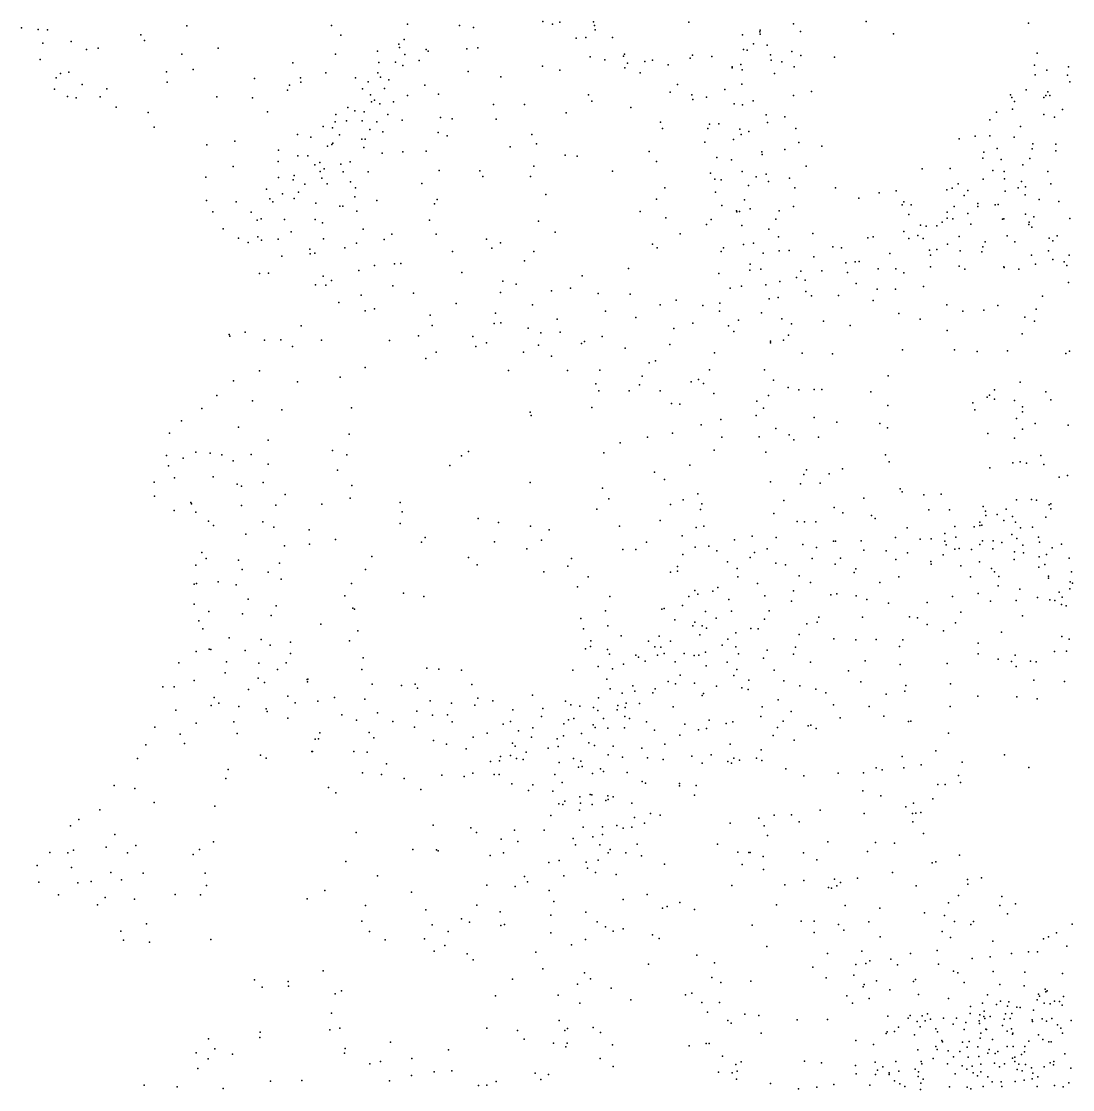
# Model space of a CAD drawing. Header units: millimetres. Extents: x -60275265 to 22802890, y -38578442 to 24337084.
# Drawn here: x -21466378 to -18736378, y -20774304 to -17999304 of the extents above; entities that cross this region are included whole.
import ezdxf

# ---------------------------------------------------------------- set-up
doc = ezdxf.new("R2010")
doc.units = ezdxf.units.MM
doc.header["$MEASUREMENT"] = 0
doc.layers.add('particles', color=7, linetype='Continuous', true_color=0x000000)

msp = doc.modelspace()

# ---------------------------------------------------------------- linework, layer by layer
at = {"layer": 'particles', "color": 93, "true_color": 0x67d435}
for p in [(-20463378, -18006304), (-20112378, -17999304), (-20087378, -18006304), (-20068378, -18001304), (-19980378, -18000304), (-19733378, -18001304), (-19461378, -18005304), (-19272378, -17999304), (-18851378, -18004304), (-21466378, -18016304), (-21422378, -18020304), (-21398378, -18021304), (-21156378, -18034304), (-21036378, -18011304), (-20661378, -18010304), (-20636378, -18035304), (-20328378, -18010304), (-20292378, -18015304), (-19978378, -18010304), (-19976378, -18021304), (-19593378, -18034304), (-19548378, -18026304), (-19547378, -18022304), (-19547378, -18032304), (-19443378, -18025304), (-19201378, -18031304), (-21410378, -18056304), (-21337378, -18051304), (-21146378, -18049304), (-20486378, -18058304), (-20472378, -18046304), (-20025378, -18043304), (-20000378, -18041304), (-19931378, -18041304), (-19565378, -18057304), (-19529378, -18061304), (-21297378, -18072304), (-21267378, -18069304), (-21049378, -18084304), (-20955378, -18069304), (-20650378, -18084304), (-20541378, -18076304), (-20484378, -18067304), (-20470378, -18085304), (-20415378, -18072304), (-20410378, -18076304), (-20309378, -18070304), (-20281378, -18068304), (-19989378, -18091304), (-19902378, -18089304), (-19900378, -18084304), (-19723378, -18087304), (-19673378, -18090304), (-19591378, -18072304), (-19581378, -18074304), (-19521378, -18086304), (-19465378, -18077304), (-19442378, -18088304), (-19354378, -18092304), (-18828378, -18082304), (-21417378, -18098304), (-20761378, -18107304), (-20538378, -18106304), (-20494378, -18105304), (-20475378, -18114304), (-20433378, -18101304), (-20113378, -18115304), (-19951378, -18099304), (-19899378, -18120304), (-19892378, -18108304), (-19847378, -18103304), (-19827378, -18100304), (-19786378, -18112304), (-19729378, -18095304), (-19620378, -18117304), (-19620378, -18120304), (-19598378, -18111304), (-19519378, -18100304), (-19491378, -18104304), (-19459378, -18117304), (-18835378, -18113304), (-18747378, -18117304), (-21376378, -18146304), (-21364378, -18134304), (-21343378, -18131304), (-21089378, -18130304), (-21020378, -18124304), (-20861378, -18147304), (-20741378, -18146304), (-20675378, -18133304), (-20598378, -18146304), (-20540378, -18133304), (-20533378, -18144304), (-20306378, -18129304), (-20221378, -18143304), (-20068378, -18126304), (-19859378, -18133304), (-19594378, -18125304), (-19510378, -18134304), (-18833378, -18138304), (-18803378, -18126304), (-18749378, -18139304), (-21380378, -18175304), (-21308378, -18163304), (-21244378, -18174304), (-21087378, -18157304), (-20770378, -18165304), (-20740378, -18157304), (-20580378, -18174304), (-20565378, -18156304), (-20523378, -18173304), (-20512378, -18151304), (-20418378, -18165304), (-19762378, -18163304), (-19595378, -18162304), (-18743378, -18156304), (-21346378, -18194304), (-21324378, -18198304), (-21261378, -18195304), (-20958378, -18195304), (-20866378, -18198304), (-20775378, -18178304), (-20559378, -18190304), (-20463378, -18192304), (-20383378, -18188304), (-19993378, -18190304), (-19781378, -18183304), (-19725378, -18190304), (-19722378, -18202304), (-19687378, -18196304), (-19639378, -18176304), (-19461378, -18192304), (-19414378, -18181304), (-18897378, -18190304), (-18894378, -18197304), (-18857378, -18177304), (-18811378, -18197304), (-18806378, -18192304), (-18800378, -18182304), (-18795378, -18192304), (-21220378, -18222304), (-20618378, -18223304), (-20600378, -18231304), (-20557378, -18208304), (-20549378, -18204304), (-20535378, -18213304), (-20500378, -18208304), (-20240378, -18215304), (-20159378, -18215304), (-19985378, -18206304), (-19883378, -18223304), (-19615378, -18213304), (-19593378, -18216304), (-19566378, -18205304), (-18892378, -18227304), (-18887378, -18207304), (-18762378, -18228304), (-21137378, -18236304), (-20827378, -18234304), (-20649378, -18241304), (-20622378, -18257304), (-20581378, -18257304), (-20576378, -18234304), (-20514378, -18241304), (-20477378, -18256304), (-20378378, -18249304), (-20347378, -18252304), (-20233378, -18253304), (-20051378, -18237304), (-19532378, -18242304), (-19483378, -18247304), (-18951378, -18255304), (-18934378, -18235304), (-18811378, -18241304), (-18783378, -18248304), (-21121378, -18274304), (-20682378, -18272304), (-20658378, -18276304), (-20651378, -18260304), (-20561378, -18280304), (-20543378, -18260304), (-20527378, -18286304), (-19806378, -18261304), (-19801378, -18277304), (-19683378, -18277304), (-19679378, -18266304), (-19655378, -18265304), (-19600378, -18279304), (-19577378, -18285304), (-19528378, -18262304), (-19455378, -18277304), (-18871378, -18272304), (-20912378, -18310304), (-20749378, -18293304), (-20714378, -18300304), (-20640378, -18294304), (-20582378, -18305304), (-20573378, -18305304), (-20384378, -18288304), (-20360378, -18296304), (-20140378, -18293304), (-19691378, -18313304), (-19617378, -18306304), (-19597378, -18293304), (-19447378, -18314304), (-19031378, -18304304), (-18989378, -18297304), (-18951378, -18296304), (-18888378, -18300304), (-20984378, -18320304), (-20798378, -18334304), (-20671378, -18323304), (-20660378, -18319304), (-20657378, -18315304), (-20577378, -18327304), (-20529378, -18341304), (-20475378, -18338304), (-20415378, -18336304), (-20197378, -18325304), (-20128378, -18317304), (-19836378, -18337304), (-19543378, -18338304), (-19483378, -18332304), (-19387378, -18323304), (-18967378, -18339304), (-18932378, -18329304), (-18841378, -18330304), (-18839378, -18317304), (-18780378, -18318304), (-18780378, -18335304), (-20799378, -18363304), (-20748378, -18348304), (-20722378, -18348304), (-20691378, -18366304), (-20636378, -18370304), (-20612378, -18364304), (-20054378, -18347304), (-20023378, -18349304), (-19817378, -18363304), (-19660378, -18353304), (-19622378, -18359304), (-19542378, -18345304), (-18969378, -18354304), (-18922378, -18358304), (-18847378, -18355304), (-20916378, -18376304), (-20704378, -18372304), (-20690378, -18389304), (-20680378, -18382304), (-20630378, -18390304), (-20565378, -18390304), (-20381378, -18386304), (-20275378, -18387304), (-20135378, -18375304), (-19931378, -18388304), (-19676378, -18393304), (-19594378, -18389304), (-19532378, -18396304), (-19428378, -18375304), (-19127378, -18382304), (-19054378, -18381304), (-18943378, -18386304), (-18914378, -18389304), (-18865378, -18372304), (-18800378, -18389304), (-20987378, -18404304), (-20798378, -18405304), (-20760378, -18411304), (-20758378, -18399304), (-20730378, -18422304), (-20686378, -18406304), (-20672378, -18421304), (-20611378, -18416304), (-20426378, -18420304), (-20268378, -18402304), (-20144378, -18402304), (-19665378, -18409304), (-19649378, -18411304), (-19578378, -18425304), (-19558378, -18403304), (-19526378, -18415304), (-19471378, -18406304), (-19033378, -18421304), (-18968378, -18409304), (-18913378, -18408304), (-18869378, -18415304), (-18793378, -18421304), (-20829378, -18435304), (-20788378, -18447304), (-20746378, -18443304), (-20598378, -18431304), (-20104378, -18449304), (-19795378, -18431304), (-19663378, -18443304), (-19457378, -18431304), (-19352378, -18431304), (-19238378, -18444304), (-19194378, -18439304), (-19063378, -18437304), (-19049378, -18432304), (-19018378, -18451304), (-19008378, -18438304), (-18911378, -18440304), (-18877378, -18431304), (-18859378, -18450304), (-18858378, -18429304), (-20985378, -18464304), (-20908378, -18468304), (-20821378, -18460304), (-20813378, -18468304), (-20758378, -18459304), (-20701378, -18471304), (-20639378, -18479304), (-20631378, -18479304), (-20600378, -18455304), (-20543378, -18464304), (-20393378, -18473304), (-20386378, -18462304), (-19817378, -18461304), (-19647378, -18477304), (-19588378, -18463304), (-19461378, -18480304), (-19291378, -18458304), (-19179378, -18476304), (-19174378, -18468304), (-19155378, -18476304), (-19044378, -18480304), (-18982378, -18472304), (-18982378, -18480304), (-18937378, -18476304), (-18929378, -18475304), (-18823378, -18462304), (-18772378, -18467304), (-20969378, -18494304), (-20869378, -18495304), (-20595378, -18492304), (-19859378, -18493304), (-19609378, -18491304), (-19608378, -18494304), (-19601378, -18493304), (-19573378, -18486304), (-19498378, -18491304), (-19161378, -18501304), (-19062378, -18495304), (-19008378, -18498304), (-18858378, -18500304), (-18837378, -18507304), (-20854378, -18515304), (-20843378, -18512304), (-20783378, -18514304), (-20703378, -18514304), (-20684378, -18522304), (-20406378, -18515304), (-20123378, -18518304), (-19792378, -18509304), (-19687378, -18527304), (-19675378, -18514304), (-19595378, -18529304), (-19507378, -18513304), (-19131378, -18528304), (-19116378, -18531304), (-19089378, -18530304), (-19075378, -18521304), (-19062378, -18510304), (-19047378, -18512304), (-19000378, -18526304), (-18918378, -18513304), (-18915378, -18512304), (-18850378, -18527304), (-18849378, -18521304), (-18842378, -18534304), (-18743378, -18511304), (-20942378, -18538304), (-20902378, -18562304), (-20852378, -18559304), (-20765378, -18546304), (-20681378, -18564304), (-20578378, -18539304), (-20504378, -18552304), (-20389378, -18552304), (-20080378, -18547304), (-19755378, -18551304), (-19525378, -18539304), (-19500378, -18559304), (-19411378, -18550304), (-19268378, -18561304), (-19254378, -18559304), (-19174378, -18545304), (-19161378, -18563304), (-19138378, -18555304), (-19124378, -18563304), (-19031378, -18558304), (-18906378, -18556304), (-18797378, -18562304), (-18776378, -18556304), (-20877378, -18573304), (-20842378, -18567304), (-20799378, -18565304), (-20717378, -18591304), (-20626378, -18587304), (-20596378, -18575304), (-20524378, -18566304), (-20258378, -18565304), (-20244378, -18588304), (-20222378, -18574304), (-19827378, -18578304), (-19815378, -18587304), (-19643378, -18587304), (-19591378, -18579304), (-19565378, -18575304), (-19359378, -18585304), (-19336378, -18587304), (-19089378, -18592304), (-19061378, -18578304), (-18969378, -18585304), (-18963378, -18572304), (-18886378, -18572304), (-18787378, -18569304), (-20790378, -18609304), (-20716378, -18603304), (-20704378, -18601304), (-20346378, -18597304), (-20135378, -18597304), (-19649378, -18597304), (-19540378, -18601304), (-19498378, -18595304), (-19472378, -18594304), (-19408378, -18611304), (-19211378, -18602304), (-19108378, -18593304), (-19105378, -18606304), (-19028378, -18595304), (-18972378, -18598304), (-18843378, -18606304), (-18799378, -18595304), (-18787378, -18618304), (-18745378, -18606304), (-20590378, -18646304), (-20549378, -18633304), (-20497378, -18629304), (-20481378, -18628304), (-20159378, -18621304), (-19889378, -18641304), (-19574378, -18645304), (-19573378, -18630304), (-19546378, -18643304), (-19387378, -18647304), (-19325378, -18626304), (-19301378, -18624304), (-19290378, -18623304), (-19241378, -18642304), (-19195378, -18642304), (-19105378, -18637304), (-19031378, -18635304), (-19016378, -18643304), (-18915378, -18637304), (-18914378, -18638304), (-18876378, -18643304), (-18832378, -18630304), (-18758378, -18624304), (-18751378, -18633304), (-20848378, -18654304), (-20824378, -18653304), (-20682378, -18661304), (-20661378, -18672304), (-20322378, -18651304), (-20216378, -18674304), (-20010378, -18660304), (-19655378, -18654304), (-19496378, -18675304), (-19453378, -18664304), (-19442378, -18648304), (-19431378, -18671304), (-19321378, -18651304), (-19174378, -18652304), (-20702378, -18683304), (-20675378, -18684304), (-20501378, -18686304), (-20222378, -18703304), (-20181378, -18682304), (-20089378, -18699304), (-20040378, -18692304), (-19625378, -18692304), (-19596378, -18687304), (-19533378, -18683304), (-19429378, -18701304), (-19298378, -18680304), (-19244378, -18695304), (-19196378, -18695304), (-19123378, -18688304), (-18747378, -18677304), (-20642378, -18729304), (-20584378, -18710304), (-20448378, -18705304), (-19968378, -18706304), (-19885378, -18708304), (-19766378, -18723304), (-19524378, -18720304), (-19501378, -18716304), (-19414378, -18712304), (-19344378, -18711304), (-19254378, -18724304), (-18814378, -18713304), (-20573378, -18751304), (-20549378, -18746304), (-20337378, -18732304), (-20235378, -18757304), (-20139378, -18735304), (-19949378, -18752304), (-19807378, -18735304), (-19696378, -18737304), (-19653378, -18752304), (-19652378, -18731304), (-19544378, -18756304), (-19187378, -18758304), (-19063378, -18735304), (-19021378, -18752304), (-18967378, -18749304), (-18930378, -18737304), (-18831378, -18747304), (-20404378, -18762304), (-20238378, -18784304), (-20221378, -18782304), (-20075378, -18773304), (-19870378, -18768304), (-19722378, -18783304), (-19604378, -18775304), (-19491378, -18772304), (-19466378, -18785304), (-19383378, -18778304), (-19132378, -18773304), (-18860378, -18767304), (-18835378, -18778304), (-20926378, -18812304), (-20885378, -18806304), (-20739378, -18790304), (-20399378, -18789304), (-20150378, -18796304), (-20117378, -18808304), (-20067378, -18806304), (-19772378, -18797304), (-19630378, -18790304), (-19616378, -18805304), (-19474378, -18814304), (-19314378, -18789304), (-19062378, -18802304), (-18867378, -18811304), (-20925378, -18817304), (-20835378, -18827304), (-20792378, -18826304), (-20687378, -18827304), (-20510378, -18828304), (-20435378, -18816304), (-20294378, -18818304), (-20258378, -18834304), (-20123378, -18840304), (-20011378, -18836304), (-20004378, -18831304), (-19958378, -18818304), (-19782378, -18838304), (-19521378, -18830304), (-19521378, -18834304), (-19487378, -18827304), (-20762378, -18844304), (-20389378, -18858304), (-20286378, -18844304), (-20162378, -18858304), (-20089378, -18869304), (-19898378, -18848304), (-19666378, -18860304), (-19438378, -18861304), (-19360378, -18863304), (-19178378, -18852304), (-19043378, -18852304), (-18984378, -18857304), (-18905378, -18855304), (-18754378, -18862304), (-18744378, -18856304), (-20416378, -18875304), (-19836378, -18886304), (-19819378, -18881304), (-20848378, -18907304), (-20638378, -18923304), (-20573378, -18898304), (-20201378, -18906304), (-20048378, -18906304), (-19964378, -18905304), (-19854378, -18921304), (-19679378, -18904304), (-19536378, -18904304), (-19215378, -18920304), (-20915378, -18933304), (-20749378, -18935304), (-19974378, -18941304), (-19861378, -18943304), (-19727378, -18935304), (-19708378, -18929304), (-19695378, -18940304), (-19513378, -18931304), (-19475378, -18950304), (-18872378, -18936304), (-20958378, -18971304), (-19966378, -18959304), (-19888378, -18959304), (-19807378, -18959304), (-19668378, -18966304), (-19526378, -18971304), (-19447378, -18956304), (-19407378, -18955304), (-19387378, -18955304), (-19260378, -18961304), (-18958378, -18975304), (-18952378, -18970304), (-18939378, -18956304), (-18939378, -18980304), (-18806378, -18961304), (-20997378, -19005304), (-20866378, -18985304), (-20790378, -19008304), (-20609378, -19003304), (-19985378, -19002304), (-19778378, -18992304), (-19756378, -18993304), (-19556378, -18986304), (-19539378, -19004304), (-19216378, -18997304), (-18995378, -18990304), (-18990378, -19008304), (-18887378, -18984304), (-18866378, -19000304), (-18793378, -18982304), (-20145378, -19014304), (-20142378, -19023304), (-19650378, -19033304), (-19558378, -19023304), (-19407378, -19028304), (-18882378, -19031304), (-18866378, -19013304), (-21050378, -19037304), (-20902378, -19053304), (-19701378, -19047304), (-19507378, -19057304), (-19348378, -19040304), (-19237378, -19044304), (-19217378, -19055304), (-18866378, -19058304), (-18833378, -19044304), (-18748378, -19048304), (-21081378, -19069304), (-20825378, -19087304), (-20615378, -19071304), (-19840378, -19079304), (-19775378, -19069304), (-19647378, -19079304), (-19550378, -19078304), (-19472378, -19073304), (-19460378, -19086304), (-19396378, -19079304), (-18956378, -19070304), (-18887378, -19082304), (-21013378, -19118304), (-20658378, -19114304), (-20305378, -19116304), (-19911378, -19094304), (-19667378, -19113304), (-19533378, -19118304), (-21089378, -19127304), (-21046378, -19134304), (-20976378, -19121304), (-20945378, -19125304), (-20916378, -19141304), (-20869378, -19124304), (-20621378, -19125304), (-20323378, -19128304), (-19953378, -19120304), (-19222378, -19125304), (-19212378, -19143304), (-18891378, -19146304), (-18872378, -19143304), (-18856378, -19147304), (-18819378, -19127304), (-21084378, -19154304), (-20825378, -19149304), (-20645378, -19165304), (-20353378, -19153304), (-19822378, -19170304), (-19730378, -19152304), (-19427378, -19164304), (-19368378, -19174304), (-19334378, -19161304), (-18951378, -19159304), (-18811378, -19150304), (-21121378, -19196304), (-21068378, -19185304), (-20968378, -19182304), (-20906378, -19201304), (-20838378, -19197304), (-20145378, -19197304), (-19796378, -19189304), (-19521378, -19195304), (-19443378, -19200304), (-19434378, -19176304), (-19392378, -19199304), (-18771378, -19183304), (-18749378, -19179304), (-20894378, -19206304), (-20781378, -19228304), (-20608378, -19205304), (-19957378, -19212304), (-19709378, -19226304), (-19184378, -19213304), (-19179378, -19221304), (-19122378, -19229304), (-19077378, -19227304), (-21120378, -19232304), (-21026378, -19249304), (-21024378, -19252304), (-20894378, -19257304), (-20805378, -19256304), (-20686378, -19253304), (-20612378, -19238304), (-20482378, -19249304), (-19940378, -19239304), (-19780378, -19254304), (-19747378, -19242304), (-19699378, -19252304), (-19486378, -19244304), (-19278378, -19238304), (-18882378, -19242304), (-18843378, -19241304), (-18830378, -19243304), (-18797378, -19255304), (-18793378, -19252304), (-21069378, -19270304), (-21013378, -19274304), (-20477378, -19273304), (-19972378, -19266304), (-19702378, -19267304), (-19512378, -19277304), (-19355378, -19262304), (-19333378, -19276304), (-19258378, -19283304), (-19109378, -19268304), (-19056378, -19268304), (-18968378, -19259304), (-18962378, -19271304), (-18961378, -19283304), (-18932378, -19280304), (-18909378, -19266304), (-18892378, -19285304), (-18793378, -19265304), (-20980378, -19297304), (-20967378, -19309304), (-20839378, -19299304), (-20810378, -19313304), (-20482378, -19303304), (-20280378, -19290304), (-20227378, -19301304), (-20144378, -19310304), (-19913378, -19310304), (-19807378, -19296304), (-19694378, -19310304), (-19451378, -19298304), (-19432378, -19299304), (-19403378, -19299304), (-19249378, -19290304), (-19042378, -19311304), (-18992378, -19312304), (-18977378, -19300304), (-18977378, -19309304), (-18972378, -19308304), (-18915378, -19296304), (-18884378, -19300304), (-18840378, -19313304), (-18806378, -19287304), (-20883378, -19331304), (-20719378, -19320304), (-20417378, -19340304), (-20095378, -19320304), (-19750378, -19335304), (-19714378, -19314304), (-19568378, -19336304), (-19506378, -19340304), (-19196378, -19340304), (-19166378, -19315304), (-19068378, -19329304), (-19039378, -19339304), (-18894378, -19332304), (-18871378, -19315304), (-18825378, -19339304), (-20783378, -19361304), (-20718378, -19357304), (-20650378, -19345304), (-20427378, -19352304), (-20237378, -19351304), (-20153378, -19369304), (-20115378, -19347304), (-19843378, -19352304), (-19716378, -19365304), (-19681378, -19362304), (-19614378, -19346304), (-19529378, -19369304), (-19437378, -19358304), (-19401378, -19366304), (-19357378, -19349304), (-19352378, -19349304), (-19285378, -19348304), (-19132378, -19344304), (-19103378, -19343304), (-19068378, -19349304), (-19064378, -19359304), (-19031378, -19368304), (-18977378, -19358304), (-18970378, -19348304), (-18943378, -19369304), (-18942378, -19348304), (-18920378, -19353304), (-18881378, -19342304), (-18865378, -19360304), (-18822378, -19352304), (-18789378, -19367304), (-18765378, -19357304), (-20997378, -19379304), (-20986378, -19394304), (-20556378, -19389304), (-20305378, -19392304), (-20037378, -19394304), (-19904378, -19371304), (-19870378, -19371304), (-19748378, -19384304), (-19660378, -19374304), (-19573378, -19392304), (-19562378, -19379304), (-19412378, -19394304), (-19339378, -19393304), (-19278378, -19373304), (-19220378, -19374304), (-19165378, -19380304), (-19072378, -19385304), (-19042378, -19370304), (-18999378, -19371304), (-18887378, -19377304), (-18864378, -19380304), (-18823378, -19390304), (-18804378, -19384304), (-18745378, -19393304), (-21013378, -19412304), (-20902378, -19399304), (-20893378, -19423304), (-20796378, -19406304), (-20572378, -19423304), (-20282378, -19411304), (-20047378, -19414304), (-19762378, -19415304), (-19632378, -19403304), (-19607378, -19420304), (-19507378, -19406304), (-19482378, -19411304), (-19353378, -19409304), (-19299378, -19421304), (-19195378, -19397304), (-19104378, -19402304), (-19103378, -19409304), (-19026378, -19413304), (-18978378, -19403304), (-18947378, -19420304), (-18888378, -19397304), (-18824378, -19417304), (-18808378, -19410304), (-20825378, -19430304), (-20791378, -19448304), (-20109378, -19429304), (-19994378, -19442304), (-19780378, -19430304), (-19762378, -19427304), (-19605378, -19442304), (-19446378, -19439304), (-19303378, -19431304), (-19187378, -19442304), (-19001378, -19442304), (-18939378, -19429304), (-18928378, -19441304), (-18799378, -19440304), (-18799378, -19445304), (-18739378, -19429304), (-21017378, -19461304), (-21011378, -19459304), (-20955378, -19455304), (-20908378, -19463304), (-20609378, -19459304), (-20022378, -19468304), (-19717378, -19477304), (-19670378, -19479304), (-19657378, -19470304), (-19554378, -19459304), (-19461378, -19478304), (-19417378, -19457304), (-19237378, -19457304), (-18929378, -19465304), (-18873378, -19474304), (-18743378, -19473304), (-18742378, -19455304), (-18736378, -19458304), (-20877378, -19500304), (-20626378, -19491304), (-20474378, -19484304), (-20421378, -19493304), (-19938378, -19493304), (-19733378, -19493304), (-19709378, -19487304), (-19629378, -19501304), (-19535378, -19491304), (-19466378, -19505304), (-19364378, -19489304), (-19348378, -19486304), (-19298378, -19491304), (-19270378, -19501304), (-19048378, -19493304), (-18981378, -19485304), (-18949378, -19505304), (-18883378, -19503304), (-18827378, -19496304), (-18795378, -19502304), (-18782378, -19503304), (-18771378, -19482304), (-18763378, -19495304), (-21017378, -19513304), (-20979378, -19532304), (-20804378, -19517304), (-20605378, -19523304), (-20601378, -19526304), (-19949378, -19530304), (-19803378, -19526304), (-19797378, -19524304), (-19749378, -19516304), (-19689378, -19532304), (-19622378, -19531304), (-19524378, -19530304), (-19214378, -19510304), (-19114378, -19509304), (-19026378, -19534304), (-18765378, -19514304), (-18753378, -19517304), (-21005378, -19556304), (-20892378, -19538304), (-20817378, -19542304), (-20013378, -19550304), (-19769378, -19554304), (-19717378, -19560304), (-19662378, -19549304), (-19536378, -19552304), (-19399378, -19560304), (-19395378, -19547304), (-19282378, -19547304), (-19160378, -19546304), (-19139378, -19548304), (-19040378, -19561304), (-18866378, -19543304), (-20995378, -19577304), (-20688378, -19565304), (-20592378, -19582304), (-20006378, -19577304), (-19943378, -19569304), (-19722378, -19569304), (-19698378, -19569304), (-19687378, -19575304), (-19611378, -19587304), (-19572378, -19576304), (-19553378, -19577304), (-19426378, -19564304), (-19114378, -19566304), (-19071378, -19582304), (-18921378, -19586304), (-20926378, -19600304), (-20843378, -19605304), (-20767378, -19612304), (-20614378, -19608304), (-19987378, -19608304), (-19908378, -19595304), (-19837378, -19609304), (-19810378, -19596304), (-19780378, -19609304), (-19704378, -19593304), (-19631378, -19604304), (-19446378, -19592304), (-19356378, -19603304), (-19299378, -19606304), (-19246378, -19605304), (-19177378, -19606304), (-18981378, -19614304), (-18764378, -19597304), (-18745378, -19604304), (-21012378, -19636304), (-20978378, -19630304), (-20974378, -19631304), (-20885378, -19633304), (-20820378, -19619304), (-20767378, -19641304), (-20001378, -19629304), (-19988378, -19623304), (-19944378, -19631304), (-19939378, -19643304), (-19870378, -19645304), (-19821378, -19624304), (-19814378, -19645304), (-19805378, -19625304), (-19797378, -19641304), (-19745378, -19641304), (-19719378, -19646304), (-19707378, -19645304), (-19689378, -19638304), (-19646378, -19619304), (-19611378, -19624304), (-19604378, -19642304), (-19529378, -19632304), (-19461378, -19643304), (-19456378, -19625304), (-19186378, -19623304), (-18981378, -19642304), (-18885378, -19645304), (-18783378, -19636304), (-18752378, -19635304), (-21057378, -19665304), (-20933378, -19663304), (-20849378, -19666304), (-20778378, -19665304), (-20578378, -19652304), (-19902378, -19669304), (-19863378, -19651304), (-19846378, -19661304), (-19768378, -19663304), (-19688378, -19673304), (-19633378, -19664304), (-19539378, -19653304), (-19417378, -19664304), (-19275378, -19660304), (-19184378, -19670304), (-19062378, -19667304), (-18929378, -19656304), (-18895378, -19662304), (-18845378, -19661304), (-18831378, -19663304), (-20937378, -19691304), (-20801378, -19683304), (-20582378, -19683304), (-20413378, -19679304), (-20382378, -19682304), (-20323378, -19684304), (-20034378, -19684304), (-19968378, -19675304), (-19931378, -19681304), (-19755378, -19697304), (-19616378, -19698304), (-19608378, -19683304), (-19511378, -19684304), (-19318378, -19686304), (-18883378, -19675304), (-21099378, -19728304), (-21069378, -19728304), (-21017378, -19711304), (-20851378, -19705304), (-20835378, -19716304), (-20724378, -19709304), (-20723378, -19715304), (-20722378, -19708304), (-20555378, -19721304), (-20479378, -19724304), (-20443378, -19721304), (-20296378, -19722304), (-19946378, -19708304), (-19878378, -19725304), (-19786378, -19714304), (-19767378, -19720304), (-19718378, -19718304), (-19661378, -19726304), (-19577378, -19710304), (-19486378, -19712304), (-19444378, -19725304), (-19286378, -19715304), (-19169378, -19724304), (-19053378, -19720304), (-18837378, -19710304), (-18757378, -19714304), (-20965378, -19755304), (-20876378, -19735304), (-20774378, -19752304), (-20653378, -19755304), (-20437378, -19731304), (-20281378, -19757304), (-20139378, -19749304), (-19967378, -19756304), (-19937378, -19733304), (-19906378, -19744304), (-19873378, -19739304), (-19826378, -19743304), (-19820378, -19733304), (-19698378, -19750304), (-19695378, -19745304), (-19595378, -19730304), (-19579378, -19735304), (-19403378, -19734304), (-19377378, -19743304), (-19220378, -19747304), (-19172378, -19739304), (-18982378, -19752304), (-18881378, -19754304), (-20973378, -19776304), (-20953378, -19770304), (-20901378, -19779304), (-20830378, -19785304), (-20755378, -19769304), (-20696378, -19765304), (-20574378, -19760304), (-20404378, -19764304), (-20349378, -19770304), (-20288378, -19775304), (-20242378, -19764304), (-20112378, -19784304), (-20053378, -19765304), (-20039378, -19774304), (-20016378, -19778304), (-19980378, -19781304), (-19917378, -19776304), (-19898378, -19781304), (-19895378, -19770304), (-19861378, -19771304), (-19773378, -19780304), (-19542378, -19780304), (-19501378, -19761304), (-19357378, -19774304), (-19264378, -19779304), (-19054378, -19779304), (-18828378, -19759304), (-21065378, -19788304), (-20828378, -19792304), (-20774378, -19809304), (-20634378, -19800304), (-20541378, -19795304), (-20439378, -19791304), (-20398378, -19801304), (-20359378, -19800304), (-20190378, -19787304), (-20115378, -19805304), (-20045378, -19813304), (-20031378, -19810304), (-19969378, -19789304), (-19954378, -19810304), (-19919378, -19787304), (-19899378, -19805304), (-19887378, -19810304), (-19546378, -19805304), (-19467378, -19792304), (-19340378, -19808304), (-19226378, -19804304), (-21119378, -19832304), (-21012378, -19822304), (-20914378, -19819304), (-20596378, -19814304), (-20501378, -19818304), (-20445378, -19832304), (-20347378, -19819304), (-20215378, -19825304), (-20196378, -19818304), (-20138378, -19834304), (-20057378, -19824304), (-19981378, -19826304), (-19976378, -19833304), (-19943378, -19835304), (-19900378, -19834304), (-19843378, -19819304), (-19822378, -19840304), (-19743378, -19825304), (-19708378, -19839304), (-19687378, -19836304), (-19680378, -19814304), (-19636378, -19823304), (-19618378, -19819304), (-19502378, -19833304), (-19488378, -19817304), (-19423378, -19829304), (-19416378, -19827304), (-19402378, -19836304), (-19162378, -19818304), (-19156378, -19817304), (-21054378, -19851304), (-20906378, -19849304), (-20703378, -19864304), (-20694378, -19863304), (-20691378, -19847304), (-20563378, -19846304), (-20551378, -19860304), (-20396378, -19867304), (-20293378, -19858304), (-20256378, -19848304), (-20175378, -19842304), (-20141378, -19858304), (-20075378, -19863304), (-20058378, -19855304), (-20011378, -19849304), (-19756378, -19853304), (-19514378, -19854304), (-19459378, -19866304), (-19058378, -19848304), (-21143378, -19878304), (-21042378, -19875304), (-20712378, -19896304), (-20710378, -19896304), (-20603378, -19896304), (-20362378, -19877304), (-20311378, -19889304), (-20191378, -19874304), (-20184378, -19882304), (-20098378, -19887304), (-20072378, -19883304), (-19992378, -19873304), (-19978378, -19880304), (-19929378, -19882304), (-19855378, -19887304), (-19795378, -19877304), (-19625378, -19877304), (-19545378, -19891304), (-19091378, -19894304), (-21164378, -19914304), (-20845378, -19905304), (-20830378, -19913304), (-20568378, -19897304), (-20248378, -19922304), (-20224378, -19920304), (-20222378, -19909304), (-20196378, -19906304), (-20180378, -19914304), (-20163378, -19916304), (-20155378, -19897304), (-20069378, -19924304), (-20032378, -19914304), (-20013378, -19921304), (-19942378, -19904304), (-19905378, -19910304), (-19840378, -19912304), (-19799378, -19916304), (-19725378, -19908304), (-19675378, -19904304), (-19631378, -19922304), (-19616378, -19913304), (-19601378, -19918304), (-19557378, -19913304), (-19543378, -19919304), (-19179378, -19909304), (-19023378, -19923304), (-18913378, -19904304), (-20929378, -19942304), (-20580378, -19951304), (-20518378, -19928304), (-20019378, -19936304), (-20010378, -19935304), (-19962378, -19941304), (-19954378, -19948304), (-19893378, -19950304), (-19698378, -19926304), (-19622378, -19926304), (-19481378, -19941304), (-19279378, -19951304), (-19246378, -19938304), (-19231378, -19943304), (-19174378, -19938304), (-19129378, -19930304), (-18850378, -19937304), (-20935378, -19966304), (-20531378, -19955304), (-20472378, -19966304), (-20374378, -19957304), (-20316378, -19961304), (-20294378, -19952304), (-20238378, -19955304), (-20225378, -19955304), (-20081378, -19955304), (-20062378, -19976304), (-19983378, -19953304), (-19854378, -19974304), (-19845378, -19978304), (-19757378, -19979304), (-19434378, -19959304), (-19345378, -19952304), (-19032378, -19958304), (-19027378, -19976304), (-21225378, -19984304), (-21171378, -19992304), (-20668378, -19989304), (-20649378, -20003304), (-20429378, -19994304), (-20192378, -19980304), (-20149378, -19997304), (-20138378, -19982304), (-20086378, -19999304), (-19989378, -20007304), (-19757378, -19985304), (-19714378, -19984304), (-19281378, -19998304), (-19086378, -19981304), (-19067378, -19981304), (-21121378, -20028304), (-20070378, -20032304), (-20060378, -20033304), (-20055378, -20025304), (-20016378, -20013304), (-20014378, -20030304), (-19985378, -20008304), (-19984378, -20033304), (-19948378, -20023304), (-19943378, -20011304), (-19942378, -20020304), (-19929378, -20013304), (-19881378, -20030304), (-19718378, -20009304), (-19234378, -20011304), (-19149378, -20030304), (-19099378, -20019304), (-21262378, -20047304), (-20964378, -20038304), (-20091378, -20062304), (-20017378, -20048304), (-19832378, -20057304), (-19807378, -20061304), (-19511378, -20061304), (-19466378, -20060304), (-19392378, -20048304), (-19277378, -20057304), (-19169378, -20039304), (-19152378, -20057304), (-19143378, -20056304), (-19130378, -20054304), (-21338378, -20089304), (-21317378, -20072304), (-20397378, -20087304), (-19920378, -20088304), (-19874378, -20067304), (-19848378, -20082304), (-19625378, -20082304), (-19551378, -20069304), (-19537378, -20089304), (-19446378, -20078304), (-19151378, -20078304), (-21223378, -20111304), (-20597378, -20106304), (-20299378, -20094304), (-20284378, -20106304), (-20185378, -20100304), (-20108378, -20100304), (-20007378, -20092304), (-19982378, -20117304), (-19957378, -20091304), (-19957378, -20111304), (-19903378, -20095304), (-19881378, -20092304), (-19528378, -20114304), (-19123378, -20109304), (-21246378, -20144304), (-21169378, -20140304), (-20967378, -20130304), (-20220378, -20123304), (-20177378, -20129304), (-20033378, -20122304), (-20027378, -20138304), (-19964378, -20138304), (-19867378, -20136304), (-19658378, -20136304), (-19372378, -20130304), (-19248378, -20132304), (-19199378, -20134304), (-21392378, -20158304), (-21345378, -20159304), (-21331378, -20152304), (-21190378, -20159304), (-21020378, -20163304), (-21003378, -20150304), (-20449378, -20150304), (-20388378, -20151304), (-20384378, -20154304), (-20249378, -20166304), (-20214378, -20159304), (-19942378, -20159304), (-19937378, -20150304), (-19896378, -20159304), (-19856378, -20167304), (-19605378, -20157304), (-19577378, -20158304), (-19573378, -20158304), (-19540378, -20168304), (-19435378, -20159304), (-19269378, -20155304), (-19030378, -20165304), (-21425378, -20192304), (-21336378, -20197304), (-20623378, -20181304), (-20096378, -20184304), (-20069378, -20179304), (-19999378, -20183304), (-19996378, -20199304), (-19968378, -20178304), (-19796378, -20188304), (-19594378, -20189304), (-19400378, -20177304), (-19101378, -20185304), (-19091378, -20182304), (-21234378, -20210304), (-21206378, -20229304), (-21150378, -20212304), (-20989378, -20212304), (-20541378, -20219304), (-20159378, -20220304), (-20057378, -20219304), (-19975378, -20210304), (-19921378, -20215304), (-19539378, -20202304), (-19354378, -20227304), (-19295378, -20225304), (-19204378, -20210304), (-19009378, -20228304), (-18973378, -20224304), (-21421378, -20235304), (-21319378, -20237304), (-21285378, -20233304), (-20985378, -20244304), (-20678378, -20257304), (-20257378, -20243304), (-20184378, -20246304), (-20152378, -20234304), (-20095378, -20257304), (-19621378, -20244304), (-19483378, -20242304), (-19434378, -20231304), (-19370378, -20249304), (-19362378, -20251304), (-19348378, -20245304), (-19339378, -20236304), (-19142378, -20245304), (-19008378, -20240304), (-21370378, -20268304), (-21248378, -20275304), (-21172378, -20279304), (-21067378, -20267304), (-21001378, -20268304), (-20724378, -20278304), (-20453378, -20261304), (-19903378, -20280304), (-19841378, -20267304), (-19032378, -20270304), (-18920378, -20272304), (-21268378, -20294304), (-20572378, -20296304), (-20416378, -20307304), (-20283378, -20295304), (-20223378, -20312304), (-20083378, -20285304), (-19801378, -20303304), (-19789378, -20298304), (-19756378, -20288304), (-19718378, -20306304), (-19505378, -20294304), (-19327378, -20296304), (-19237378, -20303304), (-19058378, -20289304), (-18925378, -20296304), (-18884378, -20291304), (-20582378, -20336304), (-20323378, -20330304), (-20302378, -20339304), (-20091378, -20321304), (-20000378, -20313304), (-19971378, -20338304), (-19441378, -20336304), (-19407378, -20336304), (-19265378, -20338304), (-19121378, -20315304), (-19069378, -20322304), (-19043378, -20337304), (-18993378, -20337304), (-18905378, -20317304), (-21208378, -20362304), (-21141378, -20343304), (-20562378, -20363304), (-20399378, -20346304), (-20358378, -20363304), (-20221378, -20348304), (-20211378, -20345304), (-20091378, -20367304), (-19949378, -20351304), (-19929378, -20362304), (-19903378, -20356304), (-19568378, -20347304), (-19407378, -20366304), (-19344378, -20345304), (-19330378, -20360304), (-19075378, -20363304), (-19000378, -20345304), (-18778378, -20367304), (-18737378, -20344304), (-21201378, -20386304), (-21133378, -20391304), (-20974378, -20384304), (-20521378, -20385304), (-20419378, -20382304), (-20001378, -20384304), (-19827378, -20372304), (-19810378, -20381304), (-19236378, -20377304), (-19053378, -20379304), (-18943378, -20388304), (-18812378, -20382304), (-18799378, -20377304), (-20394378, -20414304), (-20366378, -20400304), (-20308378, -20421304), (-20130378, -20417304), (-20037378, -20398304), (-19530378, -20402304), (-19373378, -20420304), (-19283378, -20414304), (-19157378, -20420304), (-19088378, -20413304), (-18895378, -20420304), (-18851378, -20416304), (-18827378, -20416304), (-18751378, -20401304), (-20293378, -20437304), (-19837378, -20448304), (-19712378, -20425304), (-19666378, -20445304), (-19299378, -20449304), (-19273378, -20446304), (-19263378, -20439304), (-19208378, -20435304), (-19191378, -20450304), (-19084378, -20448304), (-18997378, -20433304), (-18950378, -20429304), (-20682378, -20465304), (-20112378, -20460304), (-20004378, -20471304), (-19411378, -20456304), (-19304378, -20477304), (-19045378, -20466304), (-19034378, -20471304), (-18942378, -20467304), (-18860378, -20469304), (-18762378, -20472304), (-20861378, -20489304), (-20773378, -20493304), (-20772378, -20505304), (-20191378, -20487304), (-20022378, -20500304), (-19988378, -20486304), (-19673378, -20483304), (-19650378, -20496304), (-19572378, -20492304), (-19376378, -20484304), (-19277378, -20501304), (-19245378, -20491304), (-19149378, -20493304), (-19144378, -20488304), (-19018378, -20496304), (-18925378, -20501304), (-18862378, -20504304), (-20841378, -20508304), (-20651378, -20525304), (-20635378, -20517304), (-20235378, -20530304), (-20072378, -20529304), (-19934378, -20510304), (-19741378, -20528304), (-19725378, -20523304), (-19322378, -20530304), (-19280378, -20507304), (-19211378, -20515304), (-19136378, -20527304), (-18957378, -20528304), (-18825378, -20526304), (-18822378, -20531304), (-18807378, -20513304), (-18806378, -20520304), (-18802378, -20517304), (-18760378, -20532304), (-20016378, -20549304), (-19883378, -20541304), (-19699378, -20548304), (-19653378, -20548304), (-19308378, -20549304), (-19264378, -20537304), (-19058378, -20537304), (-19001378, -20558304), (-18970378, -20549304), (-18934378, -20553304), (-18923378, -20544304), (-18905378, -20557304), (-18902378, -20546304), (-18881378, -20560304), (-18872378, -20561304), (-18828378, -20541304), (-18810378, -20549304), (-18794378, -20551304), (-18783378, -20544304), (-18770378, -20545304), (-18763378, -20555304), (-20661378, -20575304), (-19684378, -20573304), (-19587378, -20578304), (-19551378, -20581304), (-19216378, -20583304), (-19163378, -20588304), (-19158378, -20581304), (-19127378, -20582304), (-19113378, -20577304), (-19071378, -20588304), (-19038378, -20588304), (-19002378, -20576304), (-18977378, -20580304), (-18967378, -20584304), (-18966378, -20570304), (-18964378, -20589304), (-18950378, -20584304), (-18910378, -20577304), (-18898378, -20589304), (-18894378, -20576304), (-18838378, -20568304), (-18815378, -20590304), (-18790378, -20589304), (-20639378, -20614304), (-20257378, -20614304), (-20069378, -20594304), (-20048378, -20615304), (-19981378, -20613304), (-19631378, -20594304), (-19623378, -20601304), (-19451378, -20593304), (-19373378, -20592304), (-19188378, -20612304), (-19140378, -20597304), (-19132378, -20611304), (-19119378, -20595304), (-19105378, -20591304), (-19091378, -20616304), (-19046378, -20604304), (-19013378, -20600304), (-18979378, -20595304), (-18978378, -20602304), (-18961378, -20617304), (-18918378, -20607304), (-18914378, -20591304), (-18895378, -20616304), (-18841378, -20593304), (-18840378, -20597304), (-18804378, -20596304), (-18775378, -20606304), (-18767378, -20614304), (-18740378, -20594304), (-20980378, -20642304), (-20847378, -20639304), (-20846378, -20625304), (-20665378, -20619304), (-20178378, -20620304), (-20160378, -20643304), (-20055378, -20620304), (-19962378, -20626304), (-19545378, -20627304), (-19220378, -20628304), (-19218378, -20624304), (-19199378, -20623304), (-19147378, -20632304), (-19087378, -20624304), (-19018378, -20618304), (-18976378, -20640304), (-18974378, -20627304), (-18960378, -20618304), (-18944378, -20644304), (-18906378, -20622304), (-18892378, -20630304), (-18891378, -20627304), (-18825378, -20632304), (-18813378, -20644304), (-18762378, -20627304), (-20964378, -20668304), (-20625378, -20667304), (-20507378, -20651304), (-20357378, -20671304), (-20084378, -20653304), (-20052378, -20663304), (-20049378, -20653304), (-19931378, -20658304), (-19732378, -20660304), (-19688378, -20654304), (-19680378, -20654304), (-19299378, -20646304), (-19253378, -20657304), (-19138378, -20671304), (-19091378, -20662304), (-19088378, -20670304), (-19076378, -20646304), (-19074378, -20650304), (-19059378, -20673304), (-19022378, -20651304), (-19010378, -20664304), (-19005378, -20649304), (-18982378, -20663304), (-18953378, -20670304), (-18906378, -20662304), (-18890378, -20662304), (-18860378, -20662304), (-18850378, -20648304), (-18798378, -20650304), (-18792378, -20650304), (-21012378, -20678304), (-20981378, -20694304), (-20918378, -20682304), (-20627378, -20679304), (-20533378, -20701304), (-20452378, -20693304), (-19963378, -20693304), (-19645378, -20687304), (-19432378, -20700304), (-19195378, -20701304), (-19129378, -20701304), (-19098378, -20693304), (-19045378, -20689304), (-19029378, -20675304), (-19007378, -20690304), (-18980378, -20688304), (-18956378, -20679304), (-18937378, -20680304), (-18930378, -20675304), (-18892378, -20692304), (-18886378, -20690304), (-18886378, -20701304), (-18869378, -20683304), (-18861378, -20676304), (-18785378, -20701304), (-18756378, -20681304), (-21008378, -20719304), (-20561378, -20707304), (-20394378, -20728304), (-20348378, -20725304), (-19929378, -20714304), (-19611378, -20709304), (-19607378, -20726304), (-19597378, -20702304), (-19388378, -20704304), (-19300378, -20711304), (-19249378, -20703304), (-19243378, -20723304), (-19229378, -20715304), (-19187378, -20726304), (-19145378, -20721304), (-19136378, -20728304), (-19128378, -20707304), (-19061378, -20707304), (-19023378, -20712304), (-19011378, -20721304), (-18997378, -20713304), (-18974378, -20708304), (-18974378, -20728304), (-18939378, -20705304), (-18926378, -20715304), (-18913378, -20707304), (-18880378, -20722304), (-18876378, -20708304), (-18867378, -20725304), (-18858378, -20709304), (-18843378, -20717304), (-18810378, -20715304), (-18794378, -20704304), (-18786378, -20710304), (-18741378, -20718304), (-20819378, -20752304), (-20738378, -20750304), (-20510378, -20751304), (-20453378, -20737304), (-20233378, -20753304), (-20132378, -20731304), (-20117378, -20748304), (-20097378, -20735304), (-19656378, -20729304), (-19620378, -20730304), (-19609378, -20747304), (-19298378, -20733304), (-19248378, -20735304), (-19212378, -20730304), (-19212378, -20735304), (-19199378, -20751304), (-19137378, -20740304), (-19124378, -20747304), (-19041378, -20733304), (-18994378, -20730304), (-18983378, -20738304), (-18956378, -20741304), (-18945378, -20754304), (-18922378, -20754304), (-18885378, -20753304), (-18862378, -20749304), (-18841378, -20746304), (-18839378, -20731304), (-18826378, -20741304), (-18746378, -20756304), (-21147378, -20762304), (-21061378, -20767304), (-20942378, -20771304), (-20279378, -20763304), (-20257378, -20762304), (-19521378, -20758304), (-19448378, -20772304), (-19400378, -20768304), (-19356378, -20761304), (-19263378, -20762304), (-19185378, -20759304), (-19172378, -20766304), (-19131378, -20774304), (-19130378, -20757304), (-19056378, -20767304), (-19010378, -20768304), (-19000378, -20772304), (-18968378, -20766304), (-18920378, -20766304), (-18828378, -20766304), (-18783378, -20763304), (-18761378, -20767304)]:
    msp.add_point(p, dxfattribs=at)

doc.saveas('drawing.dxf')
